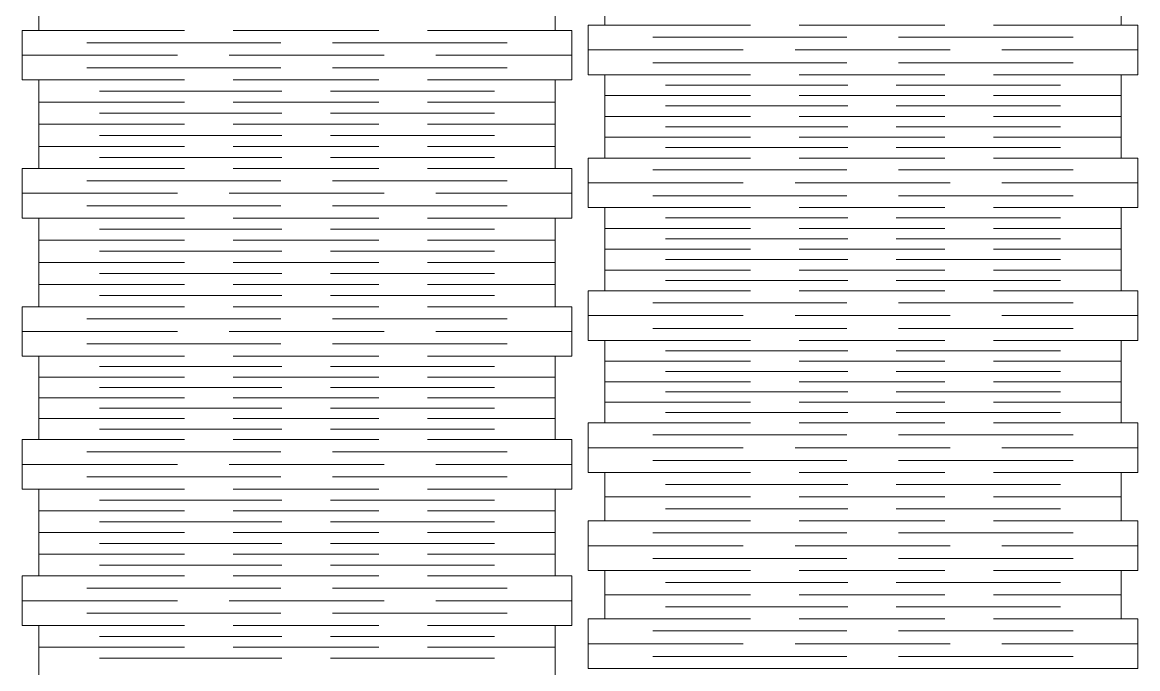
# Model space of a CAD drawing. Header units: millimetres. Extents: x -459 to 459, y -512 to 512.
# Drawn here: x -356.5 to -153.5, y 273.8 to 391.4 of the extents above; entities that cross this region are included whole.
import ezdxf

# ---------------------------------------------------------------- set-up
doc = ezdxf.new("R2010")
doc.units = ezdxf.units.MM
doc.header["$MEASUREMENT"] = 0
doc.layers.add('Camada 1', color=7, linetype='Continuous')

msp = doc.modelspace()

# ---------------------------------------------------------------- linework, layer by layer
at = {"layer": 'Camada 1', "color": 250, "lineweight": 20}
for points, knots in [([(-353.4507, 281.6424), (-353.4507, 281.6424), (-353.4507, 265.8601), (-353.4507, 265.8601), (-353.4507, 265.8601), (-353.4507, 265.8601), (-356.4507, 265.8601), (-356.4507, 265.8601), (-356.4507, 265.8601), (-356.4507, 265.8601), (-356.4507, 256.817), (-356.4507, 256.817), (-356.4507, 256.817), (-356.4507, 256.817), (-353.4507, 256.817), (-353.4507, 256.817), (-353.4507, 256.817), (-353.4507, 256.817), (-353.4507, 246.6108), (-353.4507, 246.6108), (-353.4507, 246.6108), (-353.4507, 246.6108), (-356.4507, 246.6108), (-356.4507, 246.6108), (-356.4507, 246.6108), (-356.4507, 246.6108), (-356.4507, 237.6073), (-356.4507, 237.6073), (-356.4507, 237.6073), (-356.4507, 237.6073), (-353.4507, 237.6073), (-353.4507, 237.6073), (-353.4507, 237.6073), (-353.4507, 237.6073), (-353.4507, 224.8754), (-353.4507, 224.8754), (-353.4507, 224.8754), (-353.4507, 224.8754), (-356.4507, 224.8754), (-356.4507, 224.8754), (-356.4507, 224.8754), (-356.4507, 224.8754), (-356.4507, 215.8719), (-356.4507, 215.8719), (-356.4507, 215.8719), (-356.4507, 215.8719), (-353.4507, 215.8719), (-353.4507, 215.8719), (-353.4507, 215.8719), (-353.4507, 215.8719), (-353.4507, 205.8719), (-353.4507, 205.8719), (-353.4507, 205.8719), (-353.4507, 205.8719), (-356.4507, 205.8719), (-356.4507, 205.8719), (-356.4507, 205.8719), (-356.4507, 205.8719), (-356.4507, 185.8719), (-356.4507, 185.8719), (-356.4507, 185.8719), (-356.4507, 185.8719), (-353.4507, 185.8719), (-353.4507, 185.8719), (-353.4507, 185.8719), (-353.4507, 185.8719), (-353.4507, 175.8719), (-353.4507, 175.8719), (-353.4507, 175.8719), (-353.4507, 175.8719), (-259.4507, 175.8719), (-259.4507, 175.8719), (-259.4507, 175.8719), (-259.4507, 175.8719), (-259.4507, 185.8719), (-259.4507, 185.8719), (-259.4507, 185.8719), (-259.4507, 185.8719), (-256.4507, 185.8719), (-256.4507, 185.8719), (-256.4507, 185.8719), (-256.4507, 185.8719), (-256.4507, 205.8719), (-256.4507, 205.8719), (-256.4507, 205.8719), (-256.4507, 205.8719), (-259.4507, 205.8719), (-259.4507, 205.8719), (-259.4507, 205.8719), (-259.4507, 205.8719), (-259.4507, 215.8719), (-259.4507, 215.8719), (-259.4507, 215.8719), (-259.4507, 215.8719), (-256.4507, 215.8719), (-256.4507, 215.8719), (-256.4507, 215.8719), (-256.4507, 215.8719), (-256.4507, 224.8754), (-256.4507, 224.8754), (-256.4507, 224.8754), (-256.4507, 224.8754), (-259.4507, 224.8754), (-259.4507, 224.8754), (-259.4507, 224.8754), (-259.4507, 224.8754), (-259.4507, 237.6073), (-259.4507, 237.6073), (-259.4507, 237.6073), (-259.4507, 237.6073), (-256.4507, 237.6073), (-256.4507, 237.6073), (-256.4507, 237.6073), (-256.4507, 237.6073), (-256.4507, 246.6108), (-256.4507, 246.6108), (-256.4507, 246.6108), (-256.4507, 246.6108), (-259.4507, 246.6108), (-259.4507, 246.6108), (-259.4507, 246.6108), (-259.4507, 246.6108), (-259.4507, 256.817), (-259.4507, 256.817), (-259.4507, 256.817), (-259.4507, 256.817), (-256.4507, 256.817), (-256.4507, 256.817), (-256.4507, 256.817), (-256.4507, 256.817), (-256.4507, 265.8601), (-256.4507, 265.8601), (-256.4507, 265.8601), (-256.4507, 265.8601), (-259.4507, 265.8601), (-259.4507, 265.8601), (-259.4507, 265.8601), (-259.4507, 265.8601), (-259.4507, 281.6424), (-259.4507, 281.6424), (-259.4507, 281.6424), (-259.4507, 281.6424), (-256.4507, 281.6424), (-256.4507, 281.6424), (-256.4507, 281.6424), (-256.4507, 281.6424), (-256.4507, 290.6856), (-256.4507, 290.6856), (-256.4507, 290.6856), (-256.4507, 290.6856), (-259.4507, 290.6856), (-259.4507, 290.6856), (-259.4507, 290.6856), (-259.4507, 290.6856), (-259.4507, 306.4679), (-259.4507, 306.4679), (-259.4507, 306.4679), (-259.4507, 306.4679), (-256.4507, 306.4679), (-256.4507, 306.4679), (-256.4507, 306.4679), (-256.4507, 306.4679), (-256.4507, 315.511), (-256.4507, 315.511), (-256.4507, 315.511), (-256.4507, 315.511), (-259.4507, 315.511), (-259.4507, 315.511), (-259.4507, 315.511), (-259.4507, 315.511), (-259.4507, 330.6718), (-259.4507, 330.6718), (-259.4507, 330.6718), (-259.4507, 330.6718), (-256.4507, 330.6718), (-256.4507, 330.6718), (-256.4507, 330.6718), (-256.4507, 330.6718), (-256.4507, 339.6799), (-256.4507, 339.6799), (-256.4507, 339.6799), (-256.4507, 339.6799), (-259.4507, 339.6799), (-259.4507, 339.6799), (-259.4507, 339.6799), (-259.4507, 339.6799), (-259.4507, 355.804), (-259.4507, 355.804), (-259.4507, 355.804), (-259.4507, 355.804), (-256.4507, 355.804), (-256.4507, 355.804), (-256.4507, 355.804), (-256.4507, 355.804), (-256.4507, 364.8121), (-256.4507, 364.8121), (-256.4507, 364.8121), (-256.4507, 364.8121), (-259.4507, 364.8121), (-259.4507, 364.8121), (-259.4507, 364.8121), (-259.4507, 364.8121), (-259.4507, 380.9362), (-259.4507, 380.9362), (-259.4507, 380.9362), (-259.4507, 380.9362), (-256.4507, 380.9362), (-256.4507, 380.9362), (-256.4507, 380.9362), (-256.4507, 380.9362), (-256.4507, 389.9443), (-256.4507, 389.9443), (-256.4507, 389.9443), (-256.4507, 389.9443), (-259.4507, 389.9443), (-259.4507, 389.9443), (-259.4507, 389.9443), (-259.4507, 389.9443), (-259.4507, 406.0684), (-259.4507, 406.0684), (-259.4507, 406.0684), (-259.4507, 406.0684), (-256.4507, 406.0684), (-256.4507, 406.0684), (-256.4507, 406.0684), (-256.4507, 406.0684), (-256.4507, 415.0765), (-256.4507, 415.0765), (-256.4507, 415.0765), (-256.4507, 415.0765), (-259.4507, 415.0765), (-259.4507, 415.0765), (-259.4507, 415.0765), (-259.4507, 415.0765), (-259.4507, 431.2007), (-259.4507, 431.2007), (-259.4507, 431.2007), (-259.4507, 431.2007), (-256.4507, 431.2007), (-256.4507, 431.2007), (-256.4507, 431.2007), (-256.4507, 431.2007), (-256.4507, 440.2087), (-256.4507, 440.2087), (-256.4507, 440.2087), (-256.4507, 440.2087), (-259.4507, 440.2087), (-259.4507, 440.2087), (-259.4507, 440.2087), (-259.4507, 440.2087), (-259.4507, 456.3329), (-259.4507, 456.3329), (-259.4507, 456.3329), (-259.4507, 456.3329), (-256.4507, 456.3329), (-256.4507, 456.3329), (-256.4507, 456.3329), (-256.4507, 456.3329), (-256.4507, 465.3409), (-256.4507, 465.3409), (-256.4507, 465.3409), (-256.4507, 465.3409), (-259.4507, 465.3409), (-259.4507, 465.3409), (-259.4507, 465.3409), (-259.4507, 465.3409), (-259.4507, 480.3643), (-259.4507, 480.3643), (-259.4507, 480.3643), (-259.4507, 480.3643), (-256.4507, 480.3643), (-256.4507, 480.3643), (-256.4507, 480.3643), (-256.4507, 480.3643), (-256.4507, 489.3704), (-256.4507, 489.3704), (-256.4507, 489.3704), (-256.4507, 489.3704), (-259.4507, 489.3704), (-259.4507, 489.3704), (-259.4507, 489.3704), (-259.4507, 489.3704), (-259.4507, 499.9659), (-259.4507, 499.9659), (-259.4507, 499.9659), (-259.4507, 499.9659), (-256.4507, 499.9659), (-256.4507, 499.9659), (-256.4507, 499.9659), (-256.4507, 499.9659), (-256.4507, 508.9721), (-256.4507, 508.9721), (-256.4507, 508.9721), (-256.4507, 508.9721), (-356.4507, 508.9721), (-356.4507, 508.9721), (-356.4507, 508.9721), (-356.4507, 508.9721), (-356.4507, 499.9659), (-356.4507, 499.9659), (-356.4507, 499.9659), (-356.4507, 499.9659), (-353.4507, 499.9659), (-353.4507, 499.9659), (-353.4507, 499.9659), (-353.4507, 499.9659), (-353.4507, 489.3704), (-353.4507, 489.3704), (-353.4507, 489.3704), (-353.4507, 489.3704), (-356.4507, 489.3704), (-356.4507, 489.3704), (-356.4507, 489.3704), (-356.4507, 489.3704), (-356.4507, 480.3643), (-356.4507, 480.3643), (-356.4507, 480.3643), (-356.4507, 480.3643), (-353.4507, 480.3643), (-353.4507, 480.3643), (-353.4507, 480.3643), (-353.4507, 480.3643), (-353.4507, 465.3409), (-353.4507, 465.3409), (-353.4507, 465.3409), (-353.4507, 465.3409), (-356.4507, 465.3409), (-356.4507, 465.3409), (-356.4507, 465.3409), (-356.4507, 465.3409), (-356.4507, 456.3329), (-356.4507, 456.3329), (-356.4507, 456.3329), (-356.4507, 456.3329), (-353.4507, 456.3329), (-353.4507, 456.3329), (-353.4507, 456.3329), (-353.4507, 456.3329), (-353.4507, 440.2087), (-353.4507, 440.2087), (-353.4507, 440.2087), (-353.4507, 440.2087), (-356.4507, 440.2087), (-356.4507, 440.2087), (-356.4507, 440.2087), (-356.4507, 440.2087), (-356.4507, 431.2007), (-356.4507, 431.2007), (-356.4507, 431.2007), (-356.4507, 431.2007), (-353.4507, 431.2007), (-353.4507, 431.2007), (-353.4507, 431.2007), (-353.4507, 431.2007), (-353.4507, 415.0765), (-353.4507, 415.0765), (-353.4507, 415.0765), (-353.4507, 415.0765), (-356.4507, 415.0765), (-356.4507, 415.0765), (-356.4507, 415.0765), (-356.4507, 415.0765), (-356.4507, 406.0684), (-356.4507, 406.0684), (-356.4507, 406.0684), (-356.4507, 406.0684), (-353.4507, 406.0684), (-353.4507, 406.0684), (-353.4507, 406.0684), (-353.4507, 406.0684), (-353.4507, 389.9443), (-353.4507, 389.9443), (-353.4507, 389.9443), (-353.4507, 389.9443), (-356.4507, 389.9443), (-356.4507, 389.9443), (-356.4507, 389.9443), (-356.4507, 389.9443), (-356.4507, 380.9362), (-356.4507, 380.9362), (-356.4507, 380.9362), (-356.4507, 380.9362), (-353.4507, 380.9362), (-353.4507, 380.9362), (-353.4507, 380.9362), (-353.4507, 380.9362), (-353.4507, 364.8121), (-353.4507, 364.8121), (-353.4507, 364.8121), (-353.4507, 364.8121), (-356.4507, 364.8121), (-356.4507, 364.8121), (-356.4507, 364.8121), (-356.4507, 364.8121), (-356.4507, 355.804), (-356.4507, 355.804), (-356.4507, 355.804), (-356.4507, 355.804), (-353.4507, 355.804), (-353.4507, 355.804), (-353.4507, 355.804), (-353.4507, 355.804), (-353.4507, 339.6799), (-353.4507, 339.6799), (-353.4507, 339.6799), (-353.4507, 339.6799), (-356.4507, 339.6799), (-356.4507, 339.6799), (-356.4507, 339.6799), (-356.4507, 339.6799), (-356.4507, 330.6718), (-356.4507, 330.6718), (-356.4507, 330.6718), (-356.4507, 330.6718), (-353.4507, 330.6718), (-353.4507, 330.6718), (-353.4507, 330.6718), (-353.4507, 330.6718), (-353.4507, 315.511), (-353.4507, 315.511), (-353.4507, 315.511), (-353.4507, 315.511), (-356.4507, 315.511), (-356.4507, 315.511), (-356.4507, 315.511), (-356.4507, 315.511), (-356.4507, 306.4679), (-356.4507, 306.4679), (-356.4507, 306.4679), (-356.4507, 306.4679), (-353.4507, 306.4679), (-353.4507, 306.4679), (-353.4507, 306.4679), (-353.4507, 306.4679), (-353.4507, 290.6856), (-353.4507, 290.6856), (-353.4507, 290.6856), (-353.4507, 290.6856), (-356.4507, 290.6856), (-356.4507, 290.6856), (-356.4507, 290.6856), (-356.4507, 290.6856), (-356.4507, 281.6424), (-356.4507, 281.6424), (-356.4507, 281.6424), (-356.4507, 281.6424), (-353.4507, 281.6424), (-353.4507, 281.6424)], [0, 0, 0, 0, 0.00884956, 0.00884956, 0.00884956, 0.00884956, 0.01769912, 0.01769912, 0.01769912, 0.01769912, 0.02654867, 0.02654867, 0.02654867, 0.02654867, 0.03539823, 0.03539823, 0.03539823, 0.03539823, 0.04424779, 0.04424779, 0.04424779, 0.04424779, 0.05309735, 0.05309735, 0.05309735, 0.05309735, 0.0619469, 0.0619469, 0.0619469, 0.0619469, 0.07079646, 0.07079646, 0.07079646, 0.07079646, 0.07964602, 0.07964602, 0.07964602, 0.07964602, 0.08849558, 0.08849558, 0.08849558, 0.08849558, 0.09734513, 0.09734513, 0.09734513, 0.09734513, 0.10619469, 0.10619469, 0.10619469, 0.10619469, 0.11504425, 0.11504425, 0.11504425, 0.11504425, 0.12389381, 0.12389381, 0.12389381, 0.12389381, 0.13274336, 0.13274336, 0.13274336, 0.13274336, 0.14159292, 0.14159292, 0.14159292, 0.14159292, 0.15044248, 0.15044248, 0.15044248, 0.15044248, 0.15929204, 0.15929204, 0.15929204, 0.15929204, 0.16814159, 0.16814159, 0.16814159, 0.16814159, 0.17699115, 0.17699115, 0.17699115, 0.17699115, 0.18584071, 0.18584071, 0.18584071, 0.18584071, 0.19469027, 0.19469027, 0.19469027, 0.19469027, 0.20353982, 0.20353982, 0.20353982, 0.20353982, 0.21238938, 0.21238938, 0.21238938, 0.21238938, 0.22123894, 0.22123894, 0.22123894, 0.22123894, 0.2300885, 0.2300885, 0.2300885, 0.2300885, 0.23893805, 0.23893805, 0.23893805, 0.23893805, 0.24778761, 0.24778761, 0.24778761, 0.24778761, 0.25663717, 0.25663717, 0.25663717, 0.25663717, 0.26548673, 0.26548673, 0.26548673, 0.26548673, 0.27433628, 0.27433628, 0.27433628, 0.27433628, 0.28318584, 0.28318584, 0.28318584, 0.28318584, 0.2920354, 0.2920354, 0.2920354, 0.2920354, 0.30088496, 0.30088496, 0.30088496, 0.30088496, 0.30973451, 0.30973451, 0.30973451, 0.30973451, 0.31858407, 0.31858407, 0.31858407, 0.31858407, 0.32743363, 0.32743363, 0.32743363, 0.32743363, 0.33628319, 0.33628319, 0.33628319, 0.33628319, 0.34513274, 0.34513274, 0.34513274, 0.34513274, 0.3539823, 0.3539823, 0.3539823, 0.3539823, 0.36283186, 0.36283186, 0.36283186, 0.36283186, 0.37168142, 0.37168142, 0.37168142, 0.37168142, 0.38053097, 0.38053097, 0.38053097, 0.38053097, 0.38938053, 0.38938053, 0.38938053, 0.38938053, 0.39823009, 0.39823009, 0.39823009, 0.39823009, 0.40707965, 0.40707965, 0.40707965, 0.40707965, 0.4159292, 0.4159292, 0.4159292, 0.4159292, 0.42477876, 0.42477876, 0.42477876, 0.42477876, 0.43362832, 0.43362832, 0.43362832, 0.43362832, 0.44247788, 0.44247788, 0.44247788, 0.44247788, 0.45132743, 0.45132743, 0.45132743, 0.45132743, 0.46017699, 0.46017699, 0.46017699, 0.46017699, 0.46902655, 0.46902655, 0.46902655, 0.46902655, 0.47787611, 0.47787611, 0.47787611, 0.47787611, 0.48672566, 0.48672566, 0.48672566, 0.48672566, 0.49557522, 0.49557522, 0.49557522, 0.49557522, 0.50442478, 0.50442478, 0.50442478, 0.50442478, 0.51327434, 0.51327434, 0.51327434, 0.51327434, 0.52212389, 0.52212389, 0.52212389, 0.52212389, 0.53097345, 0.53097345, 0.53097345, 0.53097345, 0.53982301, 0.53982301, 0.53982301, 0.53982301, 0.54867257, 0.54867257, 0.54867257, 0.54867257, 0.55752212, 0.55752212, 0.55752212, 0.55752212, 0.56637168, 0.56637168, 0.56637168, 0.56637168, 0.57522124, 0.57522124, 0.57522124, 0.57522124, 0.5840708, 0.5840708, 0.5840708, 0.5840708, 0.59292035, 0.59292035, 0.59292035, 0.59292035, 0.60176991, 0.60176991, 0.60176991, 0.60176991, 0.61061947, 0.61061947, 0.61061947, 0.61061947, 0.61946903, 0.61946903, 0.61946903, 0.61946903, 0.62831858, 0.62831858, 0.62831858, 0.62831858, 0.63716814, 0.63716814, 0.63716814, 0.63716814, 0.6460177, 0.6460177, 0.6460177, 0.6460177, 0.65486726, 0.65486726, 0.65486726, 0.65486726, 0.66371681, 0.66371681, 0.66371681, 0.66371681, 0.67256637, 0.67256637, 0.67256637, 0.67256637, 0.68141593, 0.68141593, 0.68141593, 0.68141593, 0.69026549, 0.69026549, 0.69026549, 0.69026549, 0.69911504, 0.69911504, 0.69911504, 0.69911504, 0.7079646, 0.7079646, 0.7079646, 0.7079646, 0.71681416, 0.71681416, 0.71681416, 0.71681416, 0.72566372, 0.72566372, 0.72566372, 0.72566372, 0.73451327, 0.73451327, 0.73451327, 0.73451327, 0.74336283, 0.74336283, 0.74336283, 0.74336283, 0.75221239, 0.75221239, 0.75221239, 0.75221239, 0.76106195, 0.76106195, 0.76106195, 0.76106195, 0.7699115, 0.7699115, 0.7699115, 0.7699115, 0.77876106, 0.77876106, 0.77876106, 0.77876106, 0.78761062, 0.78761062, 0.78761062, 0.78761062, 0.79646018, 0.79646018, 0.79646018, 0.79646018, 0.80530973, 0.80530973, 0.80530973, 0.80530973, 0.81415929, 0.81415929, 0.81415929, 0.81415929, 0.82300885, 0.82300885, 0.82300885, 0.82300885, 0.83185841, 0.83185841, 0.83185841, 0.83185841, 0.84070796, 0.84070796, 0.84070796, 0.84070796, 0.84955752, 0.84955752, 0.84955752, 0.84955752, 0.85840708, 0.85840708, 0.85840708, 0.85840708, 0.86725664, 0.86725664, 0.86725664, 0.86725664, 0.87610619, 0.87610619, 0.87610619, 0.87610619, 0.88495575, 0.88495575, 0.88495575, 0.88495575, 0.89380531, 0.89380531, 0.89380531, 0.89380531, 0.90265487, 0.90265487, 0.90265487, 0.90265487, 0.91150442, 0.91150442, 0.91150442, 0.91150442, 0.92035398, 0.92035398, 0.92035398, 0.92035398, 0.92920354, 0.92920354, 0.92920354, 0.92920354, 0.9380531, 0.9380531, 0.9380531, 0.9380531, 0.94690265, 0.94690265, 0.94690265, 0.94690265, 0.95575221, 0.95575221, 0.95575221, 0.95575221, 0.96460177, 0.96460177, 0.96460177, 0.96460177, 0.97345133, 0.97345133, 0.97345133, 0.97345133, 0.98230088, 0.98230088, 0.98230088, 0.98230088, 1, 1, 1, 1]), ([(-250.4507, 430.2276), (-250.4507, 430.2276), (-250.4507, 415.0673), (-250.4507, 415.0673), (-250.4507, 415.0673), (-250.4507, 415.0673), (-253.4507, 415.0673), (-253.4507, 415.0673), (-253.4507, 415.0673), (-253.4507, 415.0673), (-253.4507, 406.0574), (-253.4507, 406.0574), (-253.4507, 406.0574), (-253.4507, 406.0574), (-250.4507, 406.0574), (-250.4507, 406.0574), (-250.4507, 406.0574), (-250.4507, 406.0574), (-250.4507, 390.8971), (-250.4507, 390.8971), (-250.4507, 390.8971), (-250.4507, 390.8971), (-253.4507, 390.8971), (-253.4507, 390.8971), (-253.4507, 390.8971), (-253.4507, 390.8971), (-253.4507, 381.8873), (-253.4507, 381.8873), (-253.4507, 381.8873), (-253.4507, 381.8873), (-250.4507, 381.8873), (-250.4507, 381.8873), (-250.4507, 381.8873), (-250.4507, 381.8873), (-250.4507, 366.7269), (-250.4507, 366.7269), (-250.4507, 366.7269), (-250.4507, 366.7269), (-253.4507, 366.7269), (-253.4507, 366.7269), (-253.4507, 366.7269), (-253.4507, 366.7269), (-253.4507, 357.7171), (-253.4507, 357.7171), (-253.4507, 357.7171), (-253.4507, 357.7171), (-250.4507, 357.7171), (-250.4507, 357.7171), (-250.4507, 357.7171), (-250.4507, 357.7171), (-250.4507, 342.5567), (-250.4507, 342.5567), (-250.4507, 342.5567), (-250.4507, 342.5567), (-253.4507, 342.5567), (-253.4507, 342.5567), (-253.4507, 342.5567), (-253.4507, 342.5567), (-253.4507, 333.5469), (-253.4507, 333.5469), (-253.4507, 333.5469), (-253.4507, 333.5469), (-250.4507, 333.5469), (-250.4507, 333.5469), (-250.4507, 333.5469), (-250.4507, 333.5469), (-250.4507, 318.5172), (-250.4507, 318.5172), (-250.4507, 318.5172), (-250.4507, 318.5172), (-253.4507, 318.5172), (-253.4507, 318.5172), (-253.4507, 318.5172), (-253.4507, 318.5172), (-253.4507, 309.5116), (-253.4507, 309.5116), (-253.4507, 309.5116), (-253.4507, 309.5116), (-250.4507, 309.5116), (-250.4507, 309.5116), (-250.4507, 309.5116), (-250.4507, 309.5116), (-250.4507, 300.6876), (-250.4507, 300.6876), (-250.4507, 300.6876), (-250.4507, 300.6876), (-253.4507, 300.6876), (-253.4507, 300.6876), (-253.4507, 300.6876), (-253.4507, 300.6876), (-253.4507, 291.682), (-253.4507, 291.682), (-253.4507, 291.682), (-253.4507, 291.682), (-250.4507, 291.682), (-250.4507, 291.682), (-250.4507, 291.682), (-250.4507, 291.682), (-250.4507, 282.8579), (-250.4507, 282.8579), (-250.4507, 282.8579), (-250.4507, 282.8579), (-253.4507, 282.8579), (-253.4507, 282.8579), (-253.4507, 282.8579), (-253.4507, 282.8579), (-253.4507, 273.8523), (-253.4507, 273.8523), (-253.4507, 273.8523), (-253.4507, 273.8523), (-153.4507, 273.8523), (-153.4507, 273.8523), (-153.4507, 273.8523), (-153.4507, 273.8523), (-153.4507, 282.8579), (-153.4507, 282.8579), (-153.4507, 282.8579), (-153.4507, 282.8579), (-156.4507, 282.8579), (-156.4507, 282.8579), (-156.4507, 282.8579), (-156.4507, 282.8579), (-156.4507, 291.682), (-156.4507, 291.682), (-156.4507, 291.682), (-156.4507, 291.682), (-153.4507, 291.682), (-153.4507, 291.682), (-153.4507, 291.682), (-153.4507, 291.682), (-153.4507, 300.6876), (-153.4507, 300.6876), (-153.4507, 300.6876), (-153.4507, 300.6876), (-156.4507, 300.6876), (-156.4507, 300.6876), (-156.4507, 300.6876), (-156.4507, 300.6876), (-156.4507, 309.5116), (-156.4507, 309.5116), (-156.4507, 309.5116), (-156.4507, 309.5116), (-153.4507, 309.5116), (-153.4507, 309.5116), (-153.4507, 309.5116), (-153.4507, 309.5116), (-153.4507, 318.5172), (-153.4507, 318.5172), (-153.4507, 318.5172), (-153.4507, 318.5172), (-156.4507, 318.5172), (-156.4507, 318.5172), (-156.4507, 318.5172), (-156.4507, 318.5172), (-156.4507, 333.5469), (-156.4507, 333.5469), (-156.4507, 333.5469), (-156.4507, 333.5469), (-153.4507, 333.5469), (-153.4507, 333.5469), (-153.4507, 333.5469), (-153.4507, 333.5469), (-153.4507, 342.5567), (-153.4507, 342.5567), (-153.4507, 342.5567), (-153.4507, 342.5567), (-156.4507, 342.5567), (-156.4507, 342.5567), (-156.4507, 342.5567), (-156.4507, 342.5567), (-156.4507, 357.7171), (-156.4507, 357.7171), (-156.4507, 357.7171), (-156.4507, 357.7171), (-153.4507, 357.7171), (-153.4507, 357.7171), (-153.4507, 357.7171), (-153.4507, 357.7171), (-153.4507, 366.7269), (-153.4507, 366.7269), (-153.4507, 366.7269), (-153.4507, 366.7269), (-156.4507, 366.7269), (-156.4507, 366.7269), (-156.4507, 366.7269), (-156.4507, 366.7269), (-156.4507, 381.8873), (-156.4507, 381.8873), (-156.4507, 381.8873), (-156.4507, 381.8873), (-153.4507, 381.8873), (-153.4507, 381.8873), (-153.4507, 381.8873), (-153.4507, 381.8873), (-153.4507, 390.8971), (-153.4507, 390.8971), (-153.4507, 390.8971), (-153.4507, 390.8971), (-156.4507, 390.8971), (-156.4507, 390.8971), (-156.4507, 390.8971), (-156.4507, 390.8971), (-156.4507, 406.0574), (-156.4507, 406.0574), (-156.4507, 406.0574), (-156.4507, 406.0574), (-153.4507, 406.0574), (-153.4507, 406.0574), (-153.4507, 406.0574), (-153.4507, 406.0574), (-153.4507, 415.0673), (-153.4507, 415.0673), (-153.4507, 415.0673), (-153.4507, 415.0673), (-156.4507, 415.0673), (-156.4507, 415.0673), (-156.4507, 415.0673), (-156.4507, 415.0673), (-156.4507, 430.2276), (-156.4507, 430.2276), (-156.4507, 430.2276), (-156.4507, 430.2276), (-153.4507, 430.2276), (-153.4507, 430.2276), (-153.4507, 430.2276), (-153.4507, 430.2276), (-153.4507, 439.2375), (-153.4507, 439.2375), (-153.4507, 439.2375), (-153.4507, 439.2375), (-156.4507, 439.2375), (-156.4507, 439.2375), (-156.4507, 439.2375), (-156.4507, 439.2375), (-156.4507, 454.2671), (-156.4507, 454.2671), (-156.4507, 454.2671), (-156.4507, 454.2671), (-153.4507, 454.2671), (-153.4507, 454.2671), (-153.4507, 454.2671), (-153.4507, 454.2671), (-153.4507, 463.2764), (-153.4507, 463.2764), (-153.4507, 463.2764), (-153.4507, 463.2764), (-156.4507, 463.2764), (-156.4507, 463.2764), (-156.4507, 463.2764), (-156.4507, 463.2764), (-156.4507, 477.115), (-156.4507, 477.115), (-156.4507, 477.115), (-156.4507, 477.115), (-153.4507, 477.115), (-153.4507, 477.115), (-153.4507, 477.115), (-153.4507, 477.115), (-153.4507, 486.1243), (-153.4507, 486.1243), (-153.4507, 486.1243), (-153.4507, 486.1243), (-156.4507, 486.1243), (-156.4507, 486.1243), (-156.4507, 486.1243), (-156.4507, 486.1243), (-156.4507, 499.9629), (-156.4507, 499.9629), (-156.4507, 499.9629), (-156.4507, 499.9629), (-153.4507, 499.9629), (-153.4507, 499.9629), (-153.4507, 499.9629), (-153.4507, 499.9629), (-153.4507, 508.9721), (-153.4507, 508.9721), (-153.4507, 508.9721), (-153.4507, 508.9721), (-253.4507, 508.9721), (-253.4507, 508.9721), (-253.4507, 508.9721), (-253.4507, 508.9721), (-253.4507, 499.9629), (-253.4507, 499.9629), (-253.4507, 499.9629), (-253.4507, 499.9629), (-250.4507, 499.9629), (-250.4507, 499.9629), (-250.4507, 499.9629), (-250.4507, 499.9629), (-250.4507, 486.1243), (-250.4507, 486.1243), (-250.4507, 486.1243), (-250.4507, 486.1243), (-253.4507, 486.1243), (-253.4507, 486.1243), (-253.4507, 486.1243), (-253.4507, 486.1243), (-253.4507, 477.115), (-253.4507, 477.115), (-253.4507, 477.115), (-253.4507, 477.115), (-250.4507, 477.115), (-250.4507, 477.115), (-250.4507, 477.115), (-250.4507, 477.115), (-250.4507, 463.2764), (-250.4507, 463.2764), (-250.4507, 463.2764), (-250.4507, 463.2764), (-253.4507, 463.2764), (-253.4507, 463.2764), (-253.4507, 463.2764), (-253.4507, 463.2764), (-253.4507, 454.2671), (-253.4507, 454.2671), (-253.4507, 454.2671), (-253.4507, 454.2671), (-250.4507, 454.2671), (-250.4507, 454.2671), (-250.4507, 454.2671), (-250.4507, 454.2671), (-250.4507, 439.2375), (-250.4507, 439.2375), (-250.4507, 439.2375), (-250.4507, 439.2375), (-253.4507, 439.2375), (-253.4507, 439.2375), (-253.4507, 439.2375), (-253.4507, 439.2375), (-253.4507, 430.2276), (-253.4507, 430.2276), (-253.4507, 430.2276), (-253.4507, 430.2276), (-250.4507, 430.2276), (-250.4507, 430.2276)], [0, 0, 0, 0, 0.01176471, 0.01176471, 0.01176471, 0.01176471, 0.02352941, 0.02352941, 0.02352941, 0.02352941, 0.03529412, 0.03529412, 0.03529412, 0.03529412, 0.04705882, 0.04705882, 0.04705882, 0.04705882, 0.05882353, 0.05882353, 0.05882353, 0.05882353, 0.07058824, 0.07058824, 0.07058824, 0.07058824, 0.08235294, 0.08235294, 0.08235294, 0.08235294, 0.09411765, 0.09411765, 0.09411765, 0.09411765, 0.10588235, 0.10588235, 0.10588235, 0.10588235, 0.11764706, 0.11764706, 0.11764706, 0.11764706, 0.12941176, 0.12941176, 0.12941176, 0.12941176, 0.14117647, 0.14117647, 0.14117647, 0.14117647, 0.15294118, 0.15294118, 0.15294118, 0.15294118, 0.16470588, 0.16470588, 0.16470588, 0.16470588, 0.17647059, 0.17647059, 0.17647059, 0.17647059, 0.18823529, 0.18823529, 0.18823529, 0.18823529, 0.2, 0.2, 0.2, 0.2, 0.21176471, 0.21176471, 0.21176471, 0.21176471, 0.22352941, 0.22352941, 0.22352941, 0.22352941, 0.23529412, 0.23529412, 0.23529412, 0.23529412, 0.24705882, 0.24705882, 0.24705882, 0.24705882, 0.25882353, 0.25882353, 0.25882353, 0.25882353, 0.27058824, 0.27058824, 0.27058824, 0.27058824, 0.28235294, 0.28235294, 0.28235294, 0.28235294, 0.29411765, 0.29411765, 0.29411765, 0.29411765, 0.30588235, 0.30588235, 0.30588235, 0.30588235, 0.31764706, 0.31764706, 0.31764706, 0.31764706, 0.32941176, 0.32941176, 0.32941176, 0.32941176, 0.34117647, 0.34117647, 0.34117647, 0.34117647, 0.35294118, 0.35294118, 0.35294118, 0.35294118, 0.36470588, 0.36470588, 0.36470588, 0.36470588, 0.37647059, 0.37647059, 0.37647059, 0.37647059, 0.38823529, 0.38823529, 0.38823529, 0.38823529, 0.4, 0.4, 0.4, 0.4, 0.41176471, 0.41176471, 0.41176471, 0.41176471, 0.42352941, 0.42352941, 0.42352941, 0.42352941, 0.43529412, 0.43529412, 0.43529412, 0.43529412, 0.44705882, 0.44705882, 0.44705882, 0.44705882, 0.45882353, 0.45882353, 0.45882353, 0.45882353, 0.47058824, 0.47058824, 0.47058824, 0.47058824, 0.48235294, 0.48235294, 0.48235294, 0.48235294, 0.49411765, 0.49411765, 0.49411765, 0.49411765, 0.50588235, 0.50588235, 0.50588235, 0.50588235, 0.51764706, 0.51764706, 0.51764706, 0.51764706, 0.52941176, 0.52941176, 0.52941176, 0.52941176, 0.54117647, 0.54117647, 0.54117647, 0.54117647, 0.55294118, 0.55294118, 0.55294118, 0.55294118, 0.56470588, 0.56470588, 0.56470588, 0.56470588, 0.57647059, 0.57647059, 0.57647059, 0.57647059, 0.58823529, 0.58823529, 0.58823529, 0.58823529, 0.6, 0.6, 0.6, 0.6, 0.61176471, 0.61176471, 0.61176471, 0.61176471, 0.62352941, 0.62352941, 0.62352941, 0.62352941, 0.63529412, 0.63529412, 0.63529412, 0.63529412, 0.64705882, 0.64705882, 0.64705882, 0.64705882, 0.65882353, 0.65882353, 0.65882353, 0.65882353, 0.67058824, 0.67058824, 0.67058824, 0.67058824, 0.68235294, 0.68235294, 0.68235294, 0.68235294, 0.69411765, 0.69411765, 0.69411765, 0.69411765, 0.70588235, 0.70588235, 0.70588235, 0.70588235, 0.71764706, 0.71764706, 0.71764706, 0.71764706, 0.72941176, 0.72941176, 0.72941176, 0.72941176, 0.74117647, 0.74117647, 0.74117647, 0.74117647, 0.75294118, 0.75294118, 0.75294118, 0.75294118, 0.76470588, 0.76470588, 0.76470588, 0.76470588, 0.77647059, 0.77647059, 0.77647059, 0.77647059, 0.78823529, 0.78823529, 0.78823529, 0.78823529, 0.8, 0.8, 0.8, 0.8, 0.81176471, 0.81176471, 0.81176471, 0.81176471, 0.82352941, 0.82352941, 0.82352941, 0.82352941, 0.83529412, 0.83529412, 0.83529412, 0.83529412, 0.84705882, 0.84705882, 0.84705882, 0.84705882, 0.85882353, 0.85882353, 0.85882353, 0.85882353, 0.87058824, 0.87058824, 0.87058824, 0.87058824, 0.88235294, 0.88235294, 0.88235294, 0.88235294, 0.89411765, 0.89411765, 0.89411765, 0.89411765, 0.90588235, 0.90588235, 0.90588235, 0.90588235, 0.91764706, 0.91764706, 0.91764706, 0.91764706, 0.92941176, 0.92941176, 0.92941176, 0.92941176, 0.94117647, 0.94117647, 0.94117647, 0.94117647, 0.95294118, 0.95294118, 0.95294118, 0.95294118, 0.96470588, 0.96470588, 0.96470588, 0.96470588, 0.97647059, 0.97647059, 0.97647059, 0.97647059, 1, 1, 1, 1])]:
    msp.add_open_spline(points, degree=3, knots=knots, dxfattribs=at)
for points in [[(-353.4507, 389.9444), (-353.4507, 389.9444), (-326.92, 389.9444), (-326.92, 389.9444)], [(-318.0765, 389.9444), (-318.0765, 389.9444), (-291.5459, 389.9444), (-291.5459, 389.9444)], [(-282.7022, 389.9444), (-282.7022, 389.9444), (-259.4507, 389.9444), (-259.4507, 389.9444)], [(-250.4507, 390.8973), (-250.4507, 390.8973), (-223.92, 390.8973), (-223.92, 390.8973)], [(-215.0765, 390.8973), (-215.0765, 390.8973), (-188.5459, 390.8973), (-188.5459, 390.8973)], [(-179.7022, 390.8973), (-179.7022, 390.8973), (-156.4507, 390.8973), (-156.4507, 390.8973)], [(-241.6906, 388.7491), (-241.6906, 388.7491), (-206.4104, 388.7491), (-206.4104, 388.7491)], [(-197.0025, 388.7491), (-197.0025, 388.7491), (-165.2108, 388.7491), (-165.2108, 388.7491)], [(-344.6906, 387.72), (-344.6906, 387.72), (-309.4104, 387.72), (-309.4104, 387.72)], [(-300.0025, 387.72), (-300.0025, 387.72), (-268.2108, 387.72), (-268.2108, 387.72)], [(-253.4507, 386.3922), (-253.4507, 386.3922), (-225.2266, 386.3922), (-225.2266, 386.3922)], [(-215.8186, 386.3922), (-215.8186, 386.3922), (-187.5945, 386.3922), (-187.5945, 386.3922)], [(-178.1863, 386.3922), (-178.1863, 386.3922), (-153.4507, 386.3922), (-153.4507, 386.3922)], [(-356.4507, 385.4403), (-356.4507, 385.4403), (-328.2266, 385.4403), (-328.2266, 385.4403)], [(-318.8186, 385.4403), (-318.8186, 385.4403), (-290.5945, 385.4403), (-290.5945, 385.4403)], [(-281.1863, 385.4403), (-281.1863, 385.4403), (-256.4507, 385.4403), (-256.4507, 385.4403)], [(-241.6906, 384.0355), (-241.6906, 384.0355), (-206.4104, 384.0355), (-206.4104, 384.0355)], [(-197.0025, 384.0355), (-197.0025, 384.0355), (-165.2108, 384.0355), (-165.2108, 384.0355)], [(-344.6906, 383.1605), (-344.6906, 383.1605), (-309.4104, 383.1605), (-309.4104, 383.1605)], [(-300.0025, 383.1605), (-300.0025, 383.1605), (-268.2108, 383.1605), (-268.2108, 383.1605)], [(-250.4507, 381.8873), (-250.4507, 381.8873), (-223.92, 381.8873), (-223.92, 381.8873)], [(-215.0765, 381.8873), (-215.0765, 381.8873), (-188.5459, 381.8873), (-188.5459, 381.8873)], [(-179.7022, 381.8873), (-179.7022, 381.8873), (-156.4507, 381.8873), (-156.4507, 381.8873)], [(-353.4507, 380.9362), (-353.4507, 380.9362), (-326.92, 380.9362), (-326.92, 380.9362)], [(-318.0765, 380.9362), (-318.0765, 380.9362), (-291.5459, 380.9362), (-291.5459, 380.9362)], [(-282.7022, 380.9362), (-282.7022, 380.9362), (-259.4507, 380.9362), (-259.4507, 380.9362)], [(-239.3962, 379.9923), (-239.3962, 379.9923), (-206.2328, 379.9923), (-206.2328, 379.9923)], [(-197.3894, 379.9923), (-197.3894, 379.9923), (-167.5052, 379.9923), (-167.5052, 379.9923)], [(-342.3962, 378.9208), (-342.3962, 378.9208), (-309.2328, 378.9208), (-309.2328, 378.9208)], [(-300.3894, 378.9208), (-300.3894, 378.9208), (-270.5052, 378.9208), (-270.5052, 378.9208)], [(-250.4507, 378.0972), (-250.4507, 378.0972), (-223.92, 378.0972), (-223.92, 378.0972)], [(-215.0765, 378.0972), (-215.0765, 378.0972), (-188.5459, 378.0972), (-188.5459, 378.0972)], [(-179.7022, 378.0972), (-179.7022, 378.0972), (-156.4507, 378.0972), (-156.4507, 378.0972)], [(-353.4507, 376.9053), (-353.4507, 376.9053), (-326.92, 376.9053), (-326.92, 376.9053)], [(-318.0765, 376.9053), (-318.0765, 376.9053), (-291.5459, 376.9053), (-291.5459, 376.9053)], [(-282.7022, 376.9053), (-282.7022, 376.9053), (-259.4507, 376.9053), (-259.4507, 376.9053)], [(-239.3962, 376.2024), (-239.3962, 376.2024), (-206.2328, 376.2024), (-206.2328, 376.2024)], [(-197.3894, 376.2024), (-197.3894, 376.2024), (-167.5052, 376.2024), (-167.5052, 376.2024)], [(-342.3962, 374.8899), (-342.3962, 374.8899), (-309.2328, 374.8899), (-309.2328, 374.8899)], [(-300.3894, 374.8899), (-300.3894, 374.8899), (-270.5052, 374.8899), (-270.5052, 374.8899)], [(-250.4507, 374.3074), (-250.4507, 374.3074), (-223.92, 374.3074), (-223.92, 374.3074)], [(-215.0765, 374.3074), (-215.0765, 374.3074), (-188.5459, 374.3074), (-188.5459, 374.3074)], [(-179.7022, 374.3074), (-179.7022, 374.3074), (-156.4507, 374.3074), (-156.4507, 374.3074)], [(-353.4507, 372.8746), (-353.4507, 372.8746), (-326.92, 372.8746), (-326.92, 372.8746)], [(-318.0765, 372.8746), (-318.0765, 372.8746), (-291.5459, 372.8746), (-291.5459, 372.8746)], [(-282.7022, 372.8746), (-282.7022, 372.8746), (-259.4507, 372.8746), (-259.4507, 372.8746)], [(-239.3962, 372.4125), (-239.3962, 372.4125), (-206.2328, 372.4125), (-206.2328, 372.4125)], [(-197.3894, 372.4125), (-197.3894, 372.4125), (-167.5052, 372.4125), (-167.5052, 372.4125)], [(-342.3962, 370.8593), (-342.3962, 370.8593), (-309.2328, 370.8593), (-309.2328, 370.8593)], [(-300.3894, 370.8593), (-300.3894, 370.8593), (-270.5052, 370.8593), (-270.5052, 370.8593)], [(-250.4507, 370.5172), (-250.4507, 370.5172), (-223.92, 370.5172), (-223.92, 370.5172)], [(-215.0765, 370.5172), (-215.0765, 370.5172), (-188.5459, 370.5172), (-188.5459, 370.5172)], [(-179.7022, 370.5172), (-179.7022, 370.5172), (-156.4507, 370.5172), (-156.4507, 370.5172)], [(-353.4507, 368.8436), (-353.4507, 368.8436), (-326.92, 368.8436), (-326.92, 368.8436)], [(-318.0765, 368.8436), (-318.0765, 368.8436), (-291.5459, 368.8436), (-291.5459, 368.8436)], [(-282.7022, 368.8436), (-282.7022, 368.8436), (-259.4507, 368.8436), (-259.4507, 368.8436)], [(-239.3962, 368.6224), (-239.3962, 368.6224), (-206.2328, 368.6224), (-206.2328, 368.6224)], [(-197.3894, 368.6224), (-197.3894, 368.6224), (-167.5052, 368.6224), (-167.5052, 368.6224)], [(-342.3962, 366.8279), (-342.3962, 366.8279), (-309.2328, 366.8279), (-309.2328, 366.8279)], [(-300.3894, 366.8279), (-300.3894, 366.8279), (-270.5052, 366.8279), (-270.5052, 366.8279)], [(-250.4507, 366.7274), (-250.4507, 366.7274), (-223.92, 366.7274), (-223.92, 366.7274)], [(-215.0765, 366.7274), (-215.0765, 366.7274), (-188.5459, 366.7274), (-188.5459, 366.7274)], [(-179.7022, 366.7274), (-179.7022, 366.7274), (-156.4507, 366.7274), (-156.4507, 366.7274)], [(-353.4507, 364.8122), (-353.4507, 364.8122), (-326.92, 364.8122), (-326.92, 364.8122)], [(-318.0765, 364.8122), (-318.0765, 364.8122), (-291.5459, 364.8122), (-291.5459, 364.8122)], [(-282.7022, 364.8122), (-282.7022, 364.8122), (-259.4507, 364.8122), (-259.4507, 364.8122)], [(-241.6906, 364.5789), (-241.6906, 364.5789), (-206.4104, 364.5789), (-206.4104, 364.5789)], [(-197.0025, 364.5789), (-197.0025, 364.5789), (-165.2108, 364.5789), (-165.2108, 364.5789)], [(-344.6906, 362.5878), (-344.6906, 362.5878), (-309.4104, 362.5878), (-309.4104, 362.5878)], [(-300.0025, 362.5878), (-300.0025, 362.5878), (-268.2108, 362.5878), (-268.2108, 362.5878)], [(-253.4507, 362.222), (-253.4507, 362.222), (-225.2266, 362.222), (-225.2266, 362.222)], [(-215.8186, 362.222), (-215.8186, 362.222), (-187.5945, 362.222), (-187.5945, 362.222)], [(-178.1863, 362.222), (-178.1863, 362.222), (-153.4507, 362.222), (-153.4507, 362.222)], [(-356.4507, 360.3081), (-356.4507, 360.3081), (-328.2266, 360.3081), (-328.2266, 360.3081)], [(-318.8186, 360.3081), (-318.8186, 360.3081), (-290.5945, 360.3081), (-290.5945, 360.3081)], [(-281.1863, 360.3081), (-281.1863, 360.3081), (-256.4507, 360.3081), (-256.4507, 360.3081)], [(-241.6906, 359.8653), (-241.6906, 359.8653), (-206.4104, 359.8653), (-206.4104, 359.8653)], [(-197.0025, 359.8653), (-197.0025, 359.8653), (-165.2108, 359.8653), (-165.2108, 359.8653)], [(-344.6906, 358.0283), (-344.6906, 358.0283), (-309.4104, 358.0283), (-309.4104, 358.0283)], [(-300.0025, 358.0283), (-300.0025, 358.0283), (-268.2108, 358.0283), (-268.2108, 358.0283)], [(-250.4507, 357.7174), (-250.4507, 357.7174), (-223.92, 357.7174), (-223.92, 357.7174)], [(-215.0765, 357.7174), (-215.0765, 357.7174), (-188.5459, 357.7174), (-188.5459, 357.7174)], [(-179.7022, 357.7174), (-179.7022, 357.7174), (-156.4507, 357.7174), (-156.4507, 357.7174)], [(-353.4507, 355.804), (-353.4507, 355.804), (-326.92, 355.804), (-326.92, 355.804)], [(-318.0765, 355.804), (-318.0765, 355.804), (-291.5459, 355.804), (-291.5459, 355.804)], [(-282.7022, 355.804), (-282.7022, 355.804), (-259.4507, 355.804), (-259.4507, 355.804)], [(-239.3962, 355.8224), (-239.3962, 355.8224), (-206.2328, 355.8224), (-206.2328, 355.8224)], [(-197.3894, 355.8224), (-197.3894, 355.8224), (-167.5052, 355.8224), (-167.5052, 355.8224)], [(-342.3962, 353.7886), (-342.3962, 353.7886), (-309.2328, 353.7886), (-309.2328, 353.7886)], [(-300.3894, 353.7886), (-300.3894, 353.7886), (-270.5052, 353.7886), (-270.5052, 353.7886)], [(-250.4507, 353.9273), (-250.4507, 353.9273), (-223.92, 353.9273), (-223.92, 353.9273)], [(-215.0765, 353.9273), (-215.0765, 353.9273), (-188.5459, 353.9273), (-188.5459, 353.9273)], [(-179.7022, 353.9273), (-179.7022, 353.9273), (-156.4507, 353.9273), (-156.4507, 353.9273)], [(-353.4507, 351.7731), (-353.4507, 351.7731), (-326.92, 351.7731), (-326.92, 351.7731)], [(-318.0765, 351.7731), (-318.0765, 351.7731), (-291.5459, 351.7731), (-291.5459, 351.7731)], [(-282.7022, 351.7731), (-282.7022, 351.7731), (-259.4507, 351.7731), (-259.4507, 351.7731)], [(-239.3962, 352.0325), (-239.3962, 352.0325), (-206.2328, 352.0325), (-206.2328, 352.0325)], [(-197.3894, 352.0325), (-197.3894, 352.0325), (-167.5052, 352.0325), (-167.5052, 352.0325)], [(-342.3962, 349.7577), (-342.3962, 349.7577), (-309.2328, 349.7577), (-309.2328, 349.7577)], [(-300.3894, 349.7577), (-300.3894, 349.7577), (-270.5052, 349.7577), (-270.5052, 349.7577)], [(-250.4507, 350.1375), (-250.4507, 350.1375), (-223.92, 350.1375), (-223.92, 350.1375)], [(-215.0765, 350.1375), (-215.0765, 350.1375), (-188.5459, 350.1375), (-188.5459, 350.1375)], [(-179.7022, 350.1375), (-179.7022, 350.1375), (-156.4507, 350.1375), (-156.4507, 350.1375)], [(-353.4507, 347.7424), (-353.4507, 347.7424), (-326.92, 347.7424), (-326.92, 347.7424)], [(-318.0765, 347.7424), (-318.0765, 347.7424), (-291.5459, 347.7424), (-291.5459, 347.7424)], [(-282.7022, 347.7424), (-282.7022, 347.7424), (-259.4507, 347.7424), (-259.4507, 347.7424)], [(-239.3962, 348.2426), (-239.3962, 348.2426), (-206.2328, 348.2426), (-206.2328, 348.2426)], [(-197.3894, 348.2426), (-197.3894, 348.2426), (-167.5052, 348.2426), (-167.5052, 348.2426)], [(-342.3962, 345.7271), (-342.3962, 345.7271), (-309.2328, 345.7271), (-309.2328, 345.7271)], [(-300.3894, 345.7271), (-300.3894, 345.7271), (-270.5052, 345.7271), (-270.5052, 345.7271)], [(-250.4507, 346.3473), (-250.4507, 346.3473), (-223.92, 346.3473), (-223.92, 346.3473)], [(-215.0765, 346.3473), (-215.0765, 346.3473), (-188.5459, 346.3473), (-188.5459, 346.3473)], [(-179.7022, 346.3473), (-179.7022, 346.3473), (-156.4507, 346.3473), (-156.4507, 346.3473)], [(-353.4507, 343.7114), (-353.4507, 343.7114), (-326.92, 343.7114), (-326.92, 343.7114)], [(-318.0765, 343.7114), (-318.0765, 343.7114), (-291.5459, 343.7114), (-291.5459, 343.7114)], [(-282.7022, 343.7114), (-282.7022, 343.7114), (-259.4507, 343.7114), (-259.4507, 343.7114)], [(-239.3962, 344.4525), (-239.3962, 344.4525), (-206.2328, 344.4525), (-206.2328, 344.4525)], [(-197.3894, 344.4525), (-197.3894, 344.4525), (-167.5052, 344.4525), (-167.5052, 344.4525)], [(-342.3962, 341.6957), (-342.3962, 341.6957), (-309.2328, 341.6957), (-309.2328, 341.6957)], [(-300.3894, 341.6957), (-300.3894, 341.6957), (-270.5052, 341.6957), (-270.5052, 341.6957)], [(-250.4507, 342.5575), (-250.4507, 342.5575), (-223.92, 342.5575), (-223.92, 342.5575)], [(-215.0765, 342.5575), (-215.0765, 342.5575), (-188.5459, 342.5575), (-188.5459, 342.5575)], [(-179.7022, 342.5575), (-179.7022, 342.5575), (-156.4507, 342.5575), (-156.4507, 342.5575)], [(-353.4507, 339.68), (-353.4507, 339.68), (-326.92, 339.68), (-326.92, 339.68)], [(-318.0765, 339.68), (-318.0765, 339.68), (-291.5459, 339.68), (-291.5459, 339.68)], [(-282.7022, 339.68), (-282.7022, 339.68), (-259.4507, 339.68), (-259.4507, 339.68)], [(-241.6906, 340.4087), (-241.6906, 340.4087), (-206.4104, 340.4087), (-206.4104, 340.4087)], [(-197.0025, 340.4087), (-197.0025, 340.4087), (-165.2108, 340.4087), (-165.2108, 340.4087)], [(-344.6906, 337.4556), (-344.6906, 337.4556), (-309.4104, 337.4556), (-309.4104, 337.4556)], [(-300.0025, 337.4556), (-300.0025, 337.4556), (-268.2108, 337.4556), (-268.2108, 337.4556)], [(-253.4507, 338.0518), (-253.4507, 338.0518), (-225.2266, 338.0518), (-225.2266, 338.0518)], [(-215.8186, 338.0518), (-215.8186, 338.0518), (-187.5945, 338.0518), (-187.5945, 338.0518)], [(-178.1863, 338.0518), (-178.1863, 338.0518), (-153.4507, 338.0518), (-153.4507, 338.0518)], [(-356.4507, 335.1759), (-356.4507, 335.1759), (-328.2266, 335.1759), (-328.2266, 335.1759)], [(-318.8186, 335.1759), (-318.8186, 335.1759), (-290.5945, 335.1759), (-290.5945, 335.1759)], [(-281.1863, 335.1759), (-281.1863, 335.1759), (-256.4507, 335.1759), (-256.4507, 335.1759)], [(-241.6906, 335.6951), (-241.6906, 335.6951), (-206.4104, 335.6951), (-206.4104, 335.6951)], [(-197.0025, 335.6951), (-197.0025, 335.6951), (-165.2108, 335.6951), (-165.2108, 335.6951)], [(-250.4507, 333.5475), (-250.4507, 333.5475), (-223.92, 333.5475), (-223.92, 333.5475)], [(-215.0765, 333.5475), (-215.0765, 333.5475), (-188.5459, 333.5475), (-188.5459, 333.5475)], [(-179.7022, 333.5475), (-179.7022, 333.5475), (-156.4507, 333.5475), (-156.4507, 333.5475)], [(-344.6906, 332.8961), (-344.6906, 332.8961), (-309.4104, 332.8961), (-309.4104, 332.8961)], [(-300.0025, 332.8961), (-300.0025, 332.8961), (-268.2108, 332.8961), (-268.2108, 332.8961)], [(-239.3962, 331.6687), (-239.3962, 331.6687), (-206.2328, 331.6687), (-206.2328, 331.6687)], [(-197.3894, 331.6687), (-197.3894, 331.6687), (-167.5052, 331.6687), (-167.5052, 331.6687)], [(-353.4507, 330.6718), (-353.4507, 330.6718), (-326.92, 330.6718), (-326.92, 330.6718)], [(-318.0765, 330.6718), (-318.0765, 330.6718), (-291.5459, 330.6718), (-291.5459, 330.6718)], [(-282.7022, 330.6718), (-282.7022, 330.6718), (-259.4507, 330.6718), (-259.4507, 330.6718)], [(-250.4507, 329.7899), (-250.4507, 329.7899), (-223.92, 329.7899), (-223.92, 329.7899)], [(-215.0765, 329.7899), (-215.0765, 329.7899), (-188.5459, 329.7899), (-188.5459, 329.7899)], [(-179.7022, 329.7899), (-179.7022, 329.7899), (-156.4507, 329.7899), (-156.4507, 329.7899)], [(-353.4507, 326.8817), (-353.4507, 326.8817), (-326.92, 326.8817), (-326.92, 326.8817)], [(-342.3962, 328.7768), (-342.3962, 328.7768), (-309.2328, 328.7768), (-309.2328, 328.7768)], [(-318.0765, 326.8817), (-318.0765, 326.8817), (-291.5459, 326.8817), (-291.5459, 326.8817)], [(-300.3894, 328.7768), (-300.3894, 328.7768), (-270.5052, 328.7768), (-270.5052, 328.7768)], [(-282.7022, 326.8817), (-282.7022, 326.8817), (-259.4507, 326.8817), (-259.4507, 326.8817)], [(-239.3962, 327.9113), (-239.3962, 327.9113), (-206.2328, 327.9113), (-206.2328, 327.9113)], [(-197.3894, 327.9113), (-197.3894, 327.9113), (-167.5052, 327.9113), (-167.5052, 327.9113)], [(-342.3962, 324.9868), (-342.3962, 324.9868), (-309.2328, 324.9868), (-309.2328, 324.9868)], [(-300.3894, 324.9868), (-300.3894, 324.9868), (-270.5052, 324.9868), (-270.5052, 324.9868)], [(-250.4507, 326.0325), (-250.4507, 326.0325), (-223.92, 326.0325), (-223.92, 326.0325)], [(-215.0765, 326.0325), (-215.0765, 326.0325), (-188.5459, 326.0325), (-188.5459, 326.0325)], [(-179.7022, 326.0325), (-179.7022, 326.0325), (-156.4507, 326.0325), (-156.4507, 326.0325)], [(-353.4507, 323.0919), (-353.4507, 323.0919), (-326.92, 323.0919), (-326.92, 323.0919)], [(-318.0765, 323.0919), (-318.0765, 323.0919), (-291.5459, 323.0919), (-291.5459, 323.0919)], [(-282.7022, 323.0919), (-282.7022, 323.0919), (-259.4507, 323.0919), (-259.4507, 323.0919)], [(-239.3962, 324.1538), (-239.3962, 324.1538), (-206.2328, 324.1538), (-206.2328, 324.1538)], [(-197.3894, 324.1538), (-197.3894, 324.1538), (-167.5052, 324.1538), (-167.5052, 324.1538)], [(-342.3962, 321.197), (-342.3962, 321.197), (-309.2328, 321.197), (-309.2328, 321.197)], [(-300.3894, 321.197), (-300.3894, 321.197), (-270.5052, 321.197), (-270.5052, 321.197)], [(-250.4507, 322.2748), (-250.4507, 322.2748), (-223.92, 322.2748), (-223.92, 322.2748)], [(-215.0765, 322.2748), (-215.0765, 322.2748), (-188.5459, 322.2748), (-188.5459, 322.2748)], [(-179.7022, 322.2748), (-179.7022, 322.2748), (-156.4507, 322.2748), (-156.4507, 322.2748)], [(-353.4507, 319.3017), (-353.4507, 319.3017), (-326.92, 319.3017), (-326.92, 319.3017)], [(-318.0765, 319.3017), (-318.0765, 319.3017), (-291.5459, 319.3017), (-291.5459, 319.3017)], [(-282.7022, 319.3017), (-282.7022, 319.3017), (-259.4507, 319.3017), (-259.4507, 319.3017)], [(-239.3962, 320.3962), (-239.3962, 320.3962), (-206.2328, 320.3962), (-206.2328, 320.3962)], [(-197.3894, 320.3962), (-197.3894, 320.3962), (-167.5052, 320.3962), (-167.5052, 320.3962)], [(-342.3962, 317.4065), (-342.3962, 317.4065), (-309.2328, 317.4065), (-309.2328, 317.4065)], [(-300.3894, 317.4065), (-300.3894, 317.4065), (-270.5052, 317.4065), (-270.5052, 317.4065)], [(-250.4507, 318.5174), (-250.4507, 318.5174), (-223.92, 318.5174), (-223.92, 318.5174)], [(-215.0765, 318.5174), (-215.0765, 318.5174), (-188.5459, 318.5174), (-188.5459, 318.5174)], [(-179.7022, 318.5174), (-179.7022, 318.5174), (-156.4507, 318.5174), (-156.4507, 318.5174)], [(-353.4507, 315.5112), (-353.4507, 315.5112), (-326.92, 315.5112), (-326.92, 315.5112)], [(-318.0765, 315.5112), (-318.0765, 315.5112), (-291.5459, 315.5112), (-291.5459, 315.5112)], [(-282.7022, 315.5112), (-282.7022, 315.5112), (-259.4507, 315.5112), (-259.4507, 315.5112)], [(-241.6906, 316.3713), (-241.6906, 316.3713), (-206.4104, 316.3713), (-206.4104, 316.3713)], [(-197.0025, 316.3713), (-197.0025, 316.3713), (-165.2108, 316.3713), (-165.2108, 316.3713)], [(-344.6906, 313.2692), (-344.6906, 313.2692), (-309.4104, 313.2692), (-309.4104, 313.2692)], [(-300.0025, 313.2692), (-300.0025, 313.2692), (-268.2108, 313.2692), (-268.2108, 313.2692)], [(-253.4507, 314.0144), (-253.4507, 314.0144), (-225.2266, 314.0144), (-225.2266, 314.0144)], [(-215.8186, 314.0144), (-215.8186, 314.0144), (-187.5945, 314.0144), (-187.5945, 314.0144)], [(-178.1863, 314.0144), (-178.1863, 314.0144), (-153.4507, 314.0144), (-153.4507, 314.0144)], [(-356.4507, 310.9895), (-356.4507, 310.9895), (-328.2266, 310.9895), (-328.2266, 310.9895)], [(-318.8186, 310.9895), (-318.8186, 310.9895), (-290.5945, 310.9895), (-290.5945, 310.9895)], [(-281.1863, 310.9895), (-281.1863, 310.9895), (-256.4507, 310.9895), (-256.4507, 310.9895)], [(-241.6906, 311.6577), (-241.6906, 311.6577), (-206.4104, 311.6577), (-206.4104, 311.6577)], [(-197.0025, 311.6577), (-197.0025, 311.6577), (-165.2108, 311.6577), (-165.2108, 311.6577)], [(-344.6906, 308.7097), (-344.6906, 308.7097), (-309.4104, 308.7097), (-309.4104, 308.7097)], [(-300.0025, 308.7097), (-300.0025, 308.7097), (-268.2108, 308.7097), (-268.2108, 308.7097)], [(-250.4507, 309.5116), (-250.4507, 309.5116), (-223.92, 309.5116), (-223.92, 309.5116)], [(-215.0765, 309.5116), (-215.0765, 309.5116), (-188.5459, 309.5116), (-188.5459, 309.5116)], [(-179.7022, 309.5116), (-179.7022, 309.5116), (-156.4507, 309.5116), (-156.4507, 309.5116)], [(-239.3962, 307.3056), (-239.3962, 307.3056), (-206.2328, 307.3056), (-206.2328, 307.3056)], [(-197.3894, 307.3056), (-197.3894, 307.3056), (-167.5052, 307.3056), (-167.5052, 307.3056)], [(-353.4507, 306.4679), (-353.4507, 306.4679), (-326.92, 306.4679), (-326.92, 306.4679)], [(-318.0765, 306.4679), (-318.0765, 306.4679), (-291.5459, 306.4679), (-291.5459, 306.4679)], [(-282.7022, 306.4679), (-282.7022, 306.4679), (-259.4507, 306.4679), (-259.4507, 306.4679)], [(-250.4507, 305.0996), (-250.4507, 305.0996), (-223.92, 305.0996), (-223.92, 305.0996)], [(-215.0765, 305.0996), (-215.0765, 305.0996), (-188.5459, 305.0996), (-188.5459, 305.0996)], [(-179.7022, 305.0996), (-179.7022, 305.0996), (-156.4507, 305.0996), (-156.4507, 305.0996)], [(-353.4507, 302.5224), (-353.4507, 302.5224), (-326.92, 302.5224), (-326.92, 302.5224)], [(-342.3962, 304.4952), (-342.3962, 304.4952), (-309.2328, 304.4952), (-309.2328, 304.4952)], [(-318.0765, 302.5224), (-318.0765, 302.5224), (-291.5459, 302.5224), (-291.5459, 302.5224)], [(-300.3894, 304.4952), (-300.3894, 304.4952), (-270.5052, 304.4952), (-270.5052, 304.4952)], [(-282.7022, 302.5224), (-282.7022, 302.5224), (-259.4507, 302.5224), (-259.4507, 302.5224)], [(-239.3962, 302.8938), (-239.3962, 302.8938), (-206.2328, 302.8938), (-206.2328, 302.8938)], [(-197.3894, 302.8938), (-197.3894, 302.8938), (-167.5052, 302.8938), (-167.5052, 302.8938)], [(-342.3962, 300.5498), (-342.3962, 300.5498), (-309.2328, 300.5498), (-309.2328, 300.5498)], [(-300.3894, 300.5498), (-300.3894, 300.5498), (-270.5052, 300.5498), (-270.5052, 300.5498)], [(-250.4507, 300.6878), (-250.4507, 300.6878), (-223.92, 300.6878), (-223.92, 300.6878)], [(-215.0765, 300.6878), (-215.0765, 300.6878), (-188.5459, 300.6878), (-188.5459, 300.6878)], [(-179.7022, 300.6878), (-179.7022, 300.6878), (-156.4507, 300.6878), (-156.4507, 300.6878)], [(-353.4507, 298.5773), (-353.4507, 298.5773), (-326.92, 298.5773), (-326.92, 298.5773)], [(-318.0765, 298.5773), (-318.0765, 298.5773), (-291.5459, 298.5773), (-291.5459, 298.5773)], [(-282.7022, 298.5773), (-282.7022, 298.5773), (-259.4507, 298.5773), (-259.4507, 298.5773)], [(-241.6906, 298.5417), (-241.6906, 298.5417), (-206.4104, 298.5417), (-206.4104, 298.5417)], [(-197.0025, 298.5417), (-197.0025, 298.5417), (-165.2108, 298.5417), (-165.2108, 298.5417)], [(-342.3962, 296.6047), (-342.3962, 296.6047), (-309.2328, 296.6047), (-309.2328, 296.6047)], [(-300.3894, 296.6047), (-300.3894, 296.6047), (-270.5052, 296.6047), (-270.5052, 296.6047)], [(-353.4507, 294.6317), (-353.4507, 294.6317), (-326.92, 294.6317), (-326.92, 294.6317)], [(-318.0765, 294.6317), (-318.0765, 294.6317), (-291.5459, 294.6317), (-291.5459, 294.6317)], [(-282.7022, 294.6317), (-282.7022, 294.6317), (-259.4507, 294.6317), (-259.4507, 294.6317)], [(-253.4507, 296.1848), (-253.4507, 296.1848), (-225.2266, 296.1848), (-225.2266, 296.1848)], [(-215.8186, 296.1848), (-215.8186, 296.1848), (-187.5945, 296.1848), (-187.5945, 296.1848)], [(-178.1863, 296.1848), (-178.1863, 296.1848), (-153.4507, 296.1848), (-153.4507, 296.1848)], [(-342.3962, 292.6588), (-342.3962, 292.6588), (-309.2328, 292.6588), (-309.2328, 292.6588)], [(-300.3894, 292.6588), (-300.3894, 292.6588), (-270.5052, 292.6588), (-270.5052, 292.6588)], [(-241.6906, 293.8281), (-241.6906, 293.8281), (-206.4104, 293.8281), (-206.4104, 293.8281)], [(-197.0025, 293.8281), (-197.0025, 293.8281), (-165.2108, 293.8281), (-165.2108, 293.8281)], [(-353.4507, 290.6858), (-353.4507, 290.6858), (-326.92, 290.6858), (-326.92, 290.6858)], [(-318.0765, 290.6858), (-318.0765, 290.6858), (-291.5459, 290.6858), (-291.5459, 290.6858)], [(-282.7022, 290.6858), (-282.7022, 290.6858), (-259.4507, 290.6858), (-259.4507, 290.6858)], [(-250.4507, 291.682), (-250.4507, 291.682), (-223.92, 291.682), (-223.92, 291.682)], [(-215.0765, 291.682), (-215.0765, 291.682), (-188.5459, 291.682), (-188.5459, 291.682)], [(-179.7022, 291.682), (-179.7022, 291.682), (-156.4507, 291.682), (-156.4507, 291.682)], [(-344.6906, 288.4437), (-344.6906, 288.4437), (-309.4104, 288.4437), (-309.4104, 288.4437)], [(-300.0025, 288.4437), (-300.0025, 288.4437), (-268.2108, 288.4437), (-268.2108, 288.4437)], [(-239.3962, 289.476), (-239.3962, 289.476), (-206.2328, 289.476), (-206.2328, 289.476)], [(-197.3894, 289.476), (-197.3894, 289.476), (-167.5052, 289.476), (-167.5052, 289.476)], [(-250.4507, 287.27), (-250.4507, 287.27), (-223.92, 287.27), (-223.92, 287.27)], [(-215.0765, 287.27), (-215.0765, 287.27), (-188.5459, 287.27), (-188.5459, 287.27)], [(-179.7022, 287.27), (-179.7022, 287.27), (-156.4507, 287.27), (-156.4507, 287.27)], [(-356.4507, 286.164), (-356.4507, 286.164), (-328.2266, 286.164), (-328.2266, 286.164)], [(-318.8186, 286.164), (-318.8186, 286.164), (-290.5945, 286.164), (-290.5945, 286.164)], [(-281.1863, 286.164), (-281.1863, 286.164), (-256.4507, 286.164), (-256.4507, 286.164)], [(-239.3962, 285.0642), (-239.3962, 285.0642), (-206.2328, 285.0642), (-206.2328, 285.0642)], [(-197.3894, 285.0642), (-197.3894, 285.0642), (-167.5052, 285.0642), (-167.5052, 285.0642)], [(-344.6906, 283.8842), (-344.6906, 283.8842), (-309.4104, 283.8842), (-309.4104, 283.8842)], [(-300.0025, 283.8842), (-300.0025, 283.8842), (-268.2108, 283.8842), (-268.2108, 283.8842)], [(-250.4507, 282.8582), (-250.4507, 282.8582), (-223.92, 282.8582), (-223.92, 282.8582)], [(-215.0765, 282.8582), (-215.0765, 282.8582), (-188.5459, 282.8582), (-188.5459, 282.8582)], [(-179.7022, 282.8582), (-179.7022, 282.8582), (-156.4507, 282.8582), (-156.4507, 282.8582)], [(-353.4507, 281.6424), (-353.4507, 281.6424), (-326.92, 281.6424), (-326.92, 281.6424)], [(-318.0765, 281.6424), (-318.0765, 281.6424), (-291.5459, 281.6424), (-291.5459, 281.6424)], [(-282.7022, 281.6424), (-282.7022, 281.6424), (-259.4507, 281.6424), (-259.4507, 281.6424)], [(-241.6906, 280.712), (-241.6906, 280.712), (-206.4104, 280.712), (-206.4104, 280.712)], [(-197.0025, 280.712), (-197.0025, 280.712), (-165.2108, 280.712), (-165.2108, 280.712)], [(-342.3962, 279.6697), (-342.3962, 279.6697), (-309.2328, 279.6697), (-309.2328, 279.6697)], [(-300.3894, 279.6697), (-300.3894, 279.6697), (-270.5052, 279.6697), (-270.5052, 279.6697)], [(-253.4507, 278.3551), (-253.4507, 278.3551), (-225.2266, 278.3551), (-225.2266, 278.3551)], [(-215.8186, 278.3551), (-215.8186, 278.3551), (-187.5945, 278.3551), (-187.5945, 278.3551)], [(-178.1863, 278.3551), (-178.1863, 278.3551), (-153.4507, 278.3551), (-153.4507, 278.3551)], [(-353.4507, 277.6969), (-353.4507, 277.6969), (-326.92, 277.6969), (-326.92, 277.6969)], [(-318.0765, 277.6969), (-318.0765, 277.6969), (-291.5459, 277.6969), (-291.5459, 277.6969)], [(-282.7022, 277.6969), (-282.7022, 277.6969), (-259.4507, 277.6969), (-259.4507, 277.6969)], [(-342.3962, 275.7243), (-342.3962, 275.7243), (-309.2328, 275.7243), (-309.2328, 275.7243)], [(-300.3894, 275.7243), (-300.3894, 275.7243), (-270.5052, 275.7243), (-270.5052, 275.7243)], [(-241.6906, 275.9984), (-241.6906, 275.9984), (-206.4104, 275.9984), (-206.4104, 275.9984)], [(-197.0025, 275.9984), (-197.0025, 275.9984), (-165.2108, 275.9984), (-165.2108, 275.9984)]]:
    msp.add_open_spline(points, degree=3, dxfattribs=at)

doc.saveas('drawing.dxf')
